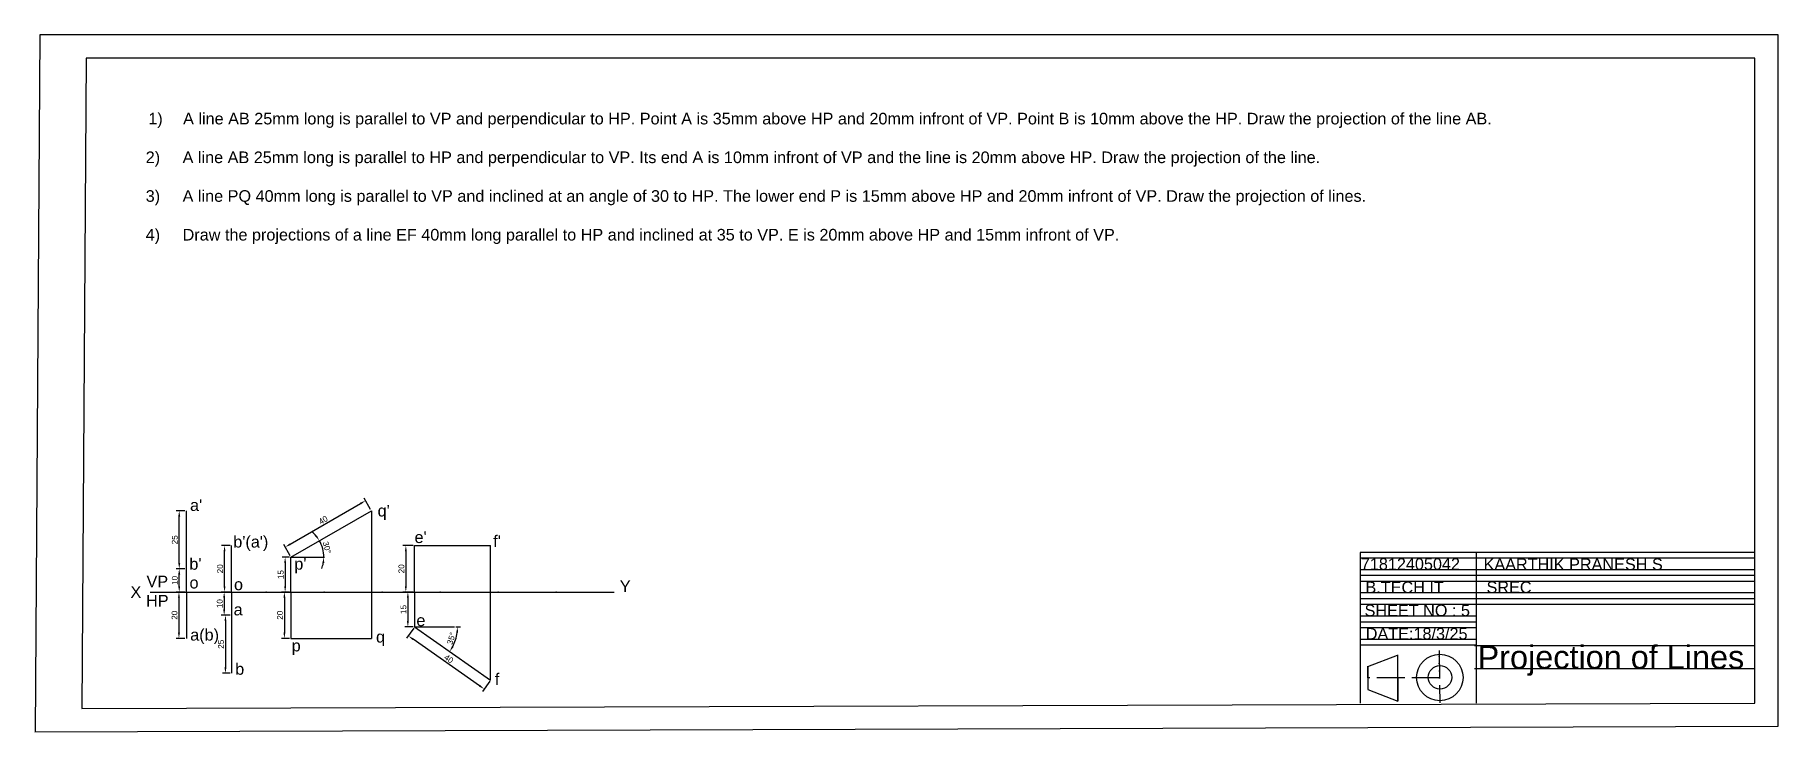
# Model space of a CAD drawing. Header units: millimetres. Extents: x 0 to 751, y 0 to 300.
import ezdxf

# ---------------------------------------------------------------- set-up
doc = ezdxf.new("R2010")
doc.units = ezdxf.units.MM
doc.linetypes.add('ACAD_ISO02W100', pattern=[15, 12, -3])
doc.linetypes.add('ACAD_ISO07W100', pattern=[3, 0, -3])
doc.styles.get("Standard").update_dxf_attribs({"font": 'arial.ttf'})
doc.dimstyles.new('ISO-25', dxfattribs={"dimtxt": 2.5, "dimasz": 2.5, "dimexe": 1.25, "dimexo": 0.625, "dimtad": 1, "dimtxsty": 'Standard', "dimcen": 2.5, "dimadec": 0, "dimazin": 0, "dimtfac": 1, "dimtmove": 0, "dimatfit": 3, "dimfxl": 1, "dimarcsym": 0})

# ---------------------------------------------------------------- blocks, each defined once
blk = doc.blocks.new('*D1')
at = {"color": 0, "lineweight": -2, "transparency": 16777216}
for p, q in [((64.63, 70.19), (60.94, 70.19)), ((62.19, 62.69), (62.19, 67.69)), ((64.63, 60.19), (60.94, 60.19))]:
    blk.add_line(p, q, dxfattribs=at)
at = {"color": 0, "transparency": 16777216}
for points in [[(61.77, 67.69), (62.61, 67.69), (62.19, 70.19)], [(61.77, 62.69), (62.61, 62.69), (62.19, 60.19)]]:
    blk.add_solid(points, dxfattribs=at)
at = {"layer": 'Defpoints', "color": 0, "transparency": 16777216}
for p in [(62.19, 70.19), (65.26, 70.19), (65.26, 60.19)]:
    blk.add_point(p, dxfattribs=at)
at = {"color": 0, "transparency": 16777216, "insert": (60.29, 65.19), "char_height": 2.5, "attachment_point": 5, "rotation": 90}
blk.add_mtext('10', dxfattribs=at)
blk = doc.blocks.new('*D2')
at = {"color": 0, "lineweight": -2, "transparency": 16777216}
for p, q in [((64.63, 95.19), (60.94, 95.19)), ((62.19, 72.69), (62.19, 92.69)), ((64.63, 70.19), (60.94, 70.19))]:
    blk.add_line(p, q, dxfattribs=at)
at = {"color": 0, "transparency": 16777216}
for points in [[(61.77, 92.69), (62.61, 92.69), (62.19, 95.19)], [(61.77, 72.69), (62.61, 72.69), (62.19, 70.19)]]:
    blk.add_solid(points, dxfattribs=at)
at = {"layer": 'Defpoints', "color": 0, "transparency": 16777216}
for p in [(62.19, 95.19), (65.26, 95.19), (65.26, 70.19)]:
    blk.add_point(p, dxfattribs=at)
at = {"color": 0, "transparency": 16777216, "insert": (60.29, 82.69), "char_height": 2.5, "attachment_point": 5, "rotation": 90}
blk.add_mtext('25', dxfattribs=at)
blk = doc.blocks.new('*D3')
at = {"color": 0, "lineweight": -2, "transparency": 16777216}
for p, q in [((64.63, 60.19), (60.82, 60.19)), ((62.07, 57.69), (62.07, 42.69)), ((64.63, 40.19), (60.82, 40.19))]:
    blk.add_line(p, q, dxfattribs=at)
at = {"color": 0, "transparency": 16777216}
for points in [[(61.65, 57.69), (62.49, 57.69), (62.07, 60.19)], [(61.65, 42.69), (62.49, 42.69), (62.07, 40.19)]]:
    blk.add_solid(points, dxfattribs=at)
at = {"layer": 'Defpoints', "color": 0, "transparency": 16777216}
for p in [(65.26, 60.19), (62.07, 40.19), (65.26, 40.19)]:
    blk.add_point(p, dxfattribs=at)
at = {"color": 0, "transparency": 16777216, "insert": (60.17, 50.19), "char_height": 2.5, "attachment_point": 5, "rotation": 90}
blk.add_mtext('20', dxfattribs=at)
blk = doc.blocks.new('*D4')
at = {"color": 0, "lineweight": -2, "transparency": 16777216}
for p, q in [((84.09, 60.19), (80.31, 60.19)), ((81.56, 57.69), (81.56, 52.69)), ((84.09, 50.19), (80.31, 50.19))]:
    blk.add_line(p, q, dxfattribs=at)
at = {"color": 0, "transparency": 16777216}
for points in [[(81.15, 57.69), (81.98, 57.69), (81.56, 60.19)], [(81.15, 52.69), (81.98, 52.69), (81.56, 50.19)]]:
    blk.add_solid(points, dxfattribs=at)
at = {"layer": 'Defpoints', "color": 0, "transparency": 16777216}
for p in [(84.72, 60.19), (81.56, 50.19), (84.72, 50.19)]:
    blk.add_point(p, dxfattribs=at)
at = {"color": 0, "transparency": 16777216, "insert": (79.66, 55.19), "char_height": 2.5, "attachment_point": 5, "rotation": 90}
blk.add_mtext('10', dxfattribs=at)
blk = doc.blocks.new('*D5')
at = {"color": 0, "lineweight": -2, "transparency": 16777216}
for p, q in [((84.09, 80.19), (80.48, 80.19)), ((81.73, 62.69), (81.73, 77.69)), ((84.09, 60.19), (80.48, 60.19))]:
    blk.add_line(p, q, dxfattribs=at)
at = {"color": 0, "transparency": 16777216}
for points in [[(81.31, 77.69), (82.15, 77.69), (81.73, 80.19)], [(81.31, 62.69), (82.15, 62.69), (81.73, 60.19)]]:
    blk.add_solid(points, dxfattribs=at)
at = {"layer": 'Defpoints', "color": 0, "transparency": 16777216}
for p in [(81.73, 80.19), (84.72, 80.19), (84.72, 60.19)]:
    blk.add_point(p, dxfattribs=at)
at = {"color": 0, "transparency": 16777216, "insert": (79.83, 70.19), "char_height": 2.5, "attachment_point": 5, "rotation": 90}
blk.add_mtext('20', dxfattribs=at)
blk = doc.blocks.new('*D6')
at = {"color": 0, "lineweight": -2, "transparency": 16777216}
for p, q in [((84.09, 50.19), (80.87, 50.19)), ((82.12, 47.69), (82.12, 27.69)), ((84.09, 25.19), (80.87, 25.19))]:
    blk.add_line(p, q, dxfattribs=at)
at = {"color": 0, "transparency": 16777216}
for points in [[(81.7, 47.69), (82.53, 47.69), (82.12, 50.19)], [(81.7, 27.69), (82.53, 27.69), (82.12, 25.19)]]:
    blk.add_solid(points, dxfattribs=at)
at = {"layer": 'Defpoints', "color": 0, "transparency": 16777216}
for p in [(84.72, 50.19), (82.12, 25.19), (84.72, 25.19)]:
    blk.add_point(p, dxfattribs=at)
at = {"color": 0, "transparency": 16777216, "insert": (80.21, 37.69), "char_height": 2.5, "attachment_point": 5, "rotation": 90}
blk.add_mtext('25', dxfattribs=at)
blk = doc.blocks.new('*D7')
at = {"color": 0, "lineweight": -2, "transparency": 16777216}
for p, q in [((109.73, 75.19), (106.59, 75.19)), ((107.84, 72.69), (107.84, 62.69)), ((109.73, 60.19), (106.59, 60.19))]:
    blk.add_line(p, q, dxfattribs=at)
at = {"color": 0, "transparency": 16777216}
for points in [[(107.43, 72.69), (108.26, 72.69), (107.84, 75.19)], [(107.43, 62.69), (108.26, 62.69), (107.84, 60.19)]]:
    blk.add_solid(points, dxfattribs=at)
at = {"layer": 'Defpoints', "color": 0, "transparency": 16777216}
for p in [(110.35, 75.19), (107.84, 60.19), (110.35, 60.19)]:
    blk.add_point(p, dxfattribs=at)
at = {"color": 0, "transparency": 16777216, "insert": (105.94, 67.69), "char_height": 2.5, "attachment_point": 5, "rotation": 90}
blk.add_mtext('15', dxfattribs=at)
blk = doc.blocks.new('*D8')
at = {"color": 0, "lineweight": -2, "transparency": 16777216}
for p, q in [((109.73, 60.19), (106.27, 60.19)), ((107.52, 57.69), (107.52, 42.69)), ((109.73, 40.19), (106.27, 40.19))]:
    blk.add_line(p, q, dxfattribs=at)
at = {"color": 0, "transparency": 16777216}
for points in [[(107.1, 57.69), (107.93, 57.69), (107.52, 60.19)], [(107.1, 42.69), (107.93, 42.69), (107.52, 40.19)]]:
    blk.add_solid(points, dxfattribs=at)
at = {"layer": 'Defpoints', "color": 0, "transparency": 16777216}
for p in [(110.35, 60.19), (107.52, 40.19), (110.35, 40.19)]:
    blk.add_point(p, dxfattribs=at)
at = {"color": 0, "transparency": 16777216, "insert": (105.62, 50.19), "char_height": 2.5, "attachment_point": 5, "rotation": 90}
blk.add_mtext('20', dxfattribs=at)
blk = doc.blocks.new('*D9')
at = {"color": 0, "lineweight": -2, "transparency": 16777216}
for p, q in [((110.01, 80.78), (140.32, 98.28)), ((144.68, 95.73), (141.86, 100.62)), ((110.04, 75.73), (107.22, 80.62))]:
    blk.add_line(p, q, dxfattribs=at)
at = {"color": 0, "transparency": 16777216}
for points in [[(140.11, 98.65), (140.53, 97.92), (142.49, 99.53)], [(109.8, 81.15), (110.22, 80.42), (107.85, 79.53)]]:
    blk.add_solid(points, dxfattribs=at)
at = {"layer": 'Defpoints', "color": 0, "transparency": 16777216}
for p in [(142.49, 99.53), (144.99, 95.19), (110.35, 75.19)]:
    blk.add_point(p, dxfattribs=at)
at = {"color": 0, "transparency": 16777216, "insert": (124.22, 91.18), "char_height": 2.5, "attachment_point": 5, "rotation": 30}
blk.add_mtext('40', dxfattribs=at)
blk = doc.blocks.new('*D10')
at = {"color": 0, "lineweight": -2, "transparency": 16777216}
for start, end in [(40.12942, 50.25884), (0, 30), (339.74116, 349.87058)]:
    blk.add_arc((110.35, 75.19), 14.16, start, end, dxfattribs=at)
at = {"color": 0, "transparency": 16777216}
for points in [[(121.52, 84.56), (120.84, 84.08), (122.61, 82.27)], [(123.88, 72.74), (124.71, 72.67), (124.51, 75.19)]]:
    blk.add_solid(points, dxfattribs=at)
at = {"layer": 'Defpoints', "color": 0, "transparency": 16777216}
for p in [(144.99, 95.19), (110.35, 75.19), (110.35, 75.19), (124.3, 77.65), (124.85, 75.19)]:
    blk.add_point(p, dxfattribs=at)
at = {"color": 0, "transparency": 16777216, "insert": (125.87, 79.35), "char_height": 2.5, "attachment_point": 5, "rotation": 285}
blk.add_mtext('30°', dxfattribs=at)
blk = doc.blocks.new('*D11')
at = {"color": 0, "lineweight": -2, "transparency": 16777216}
blk.add_line((181.42, 45.19), (183.39, 45.19), dxfattribs=at)
blk.add_arc((163.62, 45.19), 18.52, 332.7384, 352.2616, dxfattribs=at)
at = {"color": 0, "transparency": 16777216}
for points in [[(181.56, 42.72), (182.39, 42.66), (182.14, 45.19)], [(180.44, 36.49), (179.73, 36.92), (178.79, 34.56)]]:
    blk.add_solid(points, dxfattribs=at)
at = {"layer": 'Defpoints', "color": 0, "transparency": 16777216}
for p in [(163.62, 45.19), (163.62, 45.19), (180.79, 45.19), (180.63, 37.85), (196.39, 22.24)]:
    blk.add_point(p, dxfattribs=at)
at = {"color": 0, "transparency": 16777216, "insert": (179.47, 40.19), "char_height": 2.5, "attachment_point": 5, "rotation": 72.5}
blk.add_mtext('35°', dxfattribs=at)
blk = doc.blocks.new('*D12')
at = {"color": 0, "lineweight": -2, "transparency": 16777216}
for p, q in [((162.98, 80.19), (158.62, 80.19)), ((159.87, 77.69), (159.87, 62.69)), ((162.98, 60.19), (158.62, 60.19))]:
    blk.add_line(p, q, dxfattribs=at)
at = {"color": 0, "transparency": 16777216}
for points in [[(159.45, 77.69), (160.29, 77.69), (159.87, 80.19)], [(159.45, 62.69), (160.29, 62.69), (159.87, 60.19)]]:
    blk.add_solid(points, dxfattribs=at)
at = {"layer": 'Defpoints', "color": 0, "transparency": 16777216}
for p in [(163.6, 80.19), (159.87, 60.19), (163.6, 60.19)]:
    blk.add_point(p, dxfattribs=at)
at = {"color": 0, "transparency": 16777216, "insert": (157.97, 70.19), "char_height": 2.5, "attachment_point": 5, "rotation": 90}
blk.add_mtext('20', dxfattribs=at)
blk = doc.blocks.new('*D13')
at = {"color": 0, "lineweight": -2, "transparency": 16777216}
for p, q in [((162.98, 60.19), (159.5, 60.19)), ((160.75, 57.69), (160.75, 47.69)), ((162.98, 45.19), (159.5, 45.19))]:
    blk.add_line(p, q, dxfattribs=at)
at = {"color": 0, "transparency": 16777216}
for points in [[(160.33, 57.69), (161.16, 57.69), (160.75, 60.19)], [(160.33, 47.69), (161.16, 47.69), (160.75, 45.19)]]:
    blk.add_solid(points, dxfattribs=at)
at = {"layer": 'Defpoints', "color": 0, "transparency": 16777216}
for p in [(163.6, 60.19), (160.75, 45.19), (163.6, 45.19)]:
    blk.add_point(p, dxfattribs=at)
at = {"color": 0, "transparency": 16777216, "insert": (158.84, 52.69), "char_height": 2.5, "attachment_point": 5, "rotation": 90}
blk.add_mtext('15', dxfattribs=at)
blk = doc.blocks.new('*D14')
at = {"color": 0, "lineweight": -2, "transparency": 16777216}
for p, q in [((163.26, 44.68), (160.2, 40.3)), ((191.63, 19.82), (162.96, 39.89)), ((196.03, 21.73), (192.96, 17.36))]:
    blk.add_line(p, q, dxfattribs=at)
at = {"color": 0, "transparency": 16777216}
for points in [[(163.2, 40.23), (162.72, 39.55), (160.91, 41.32)], [(191.87, 20.16), (191.39, 19.47), (193.68, 18.38)]]:
    blk.add_solid(points, dxfattribs=at)
at = {"layer": 'Defpoints', "color": 0, "transparency": 16777216}
for p in [(163.62, 45.19), (160.91, 41.32), (196.39, 22.24)]:
    blk.add_point(p, dxfattribs=at)
at = {"color": 0, "transparency": 16777216, "insert": (178.39, 31.41), "char_height": 2.5, "attachment_point": 5, "rotation": 325}
blk.add_mtext('40', dxfattribs=at)

msp = doc.modelspace()

# ---------------------------------------------------------------- linework, layer by layer
for p, q in [((2.12, 300.15), (0.103, -0.011)), ((751.35, 300.15), (2.12, 300.15)), ((751.35, 2.4), (751.35, 300.15)), ((22.053, 290.15), (20.172, 10.064)), ((741.35, 290.15), (22.053, 290.15)), ((741.35, 12.368), (741.35, 290.15)), ((65.259, 60.192), (65.259, 95.192)), ((110.353, 75.192), (144.994, 95.192)), ((144.994, 95.192), (144.994, 40.192)), ((84.716, 60.192), (84.716, 80.192)), ((110.353, 60.192), (110.353, 75.192)), ((110.353, 75.192), (112.502, 75.192)), ((110.353, 75.192), (124.85, 75.192)), ((163.602, 60.192), (163.602, 80.192)), ((163.602, 80.192), (196.385, 80.192)), ((196.385, 22.244), (196.385, 80.192)), ((741.238, 77.271), (571.238, 77.271)), ((571.238, 77.271), (571.238, 12.271)), ((621.238, 77.271), (621.238, 12.271)), ((741.238, 12.271), (741.238, 77.271)), ((65.259, 60.192), (65.259, 70.192)), ((741.238, 74.771), (571.238, 74.771)), ((741.238, 69.771), (571.238, 69.771)), ((49.717, 60.192), (73.392, 60.192)), ((65.259, 60.192), (65.259, 40.192)), ((73.392, 60.192), (74.722, 60.192)), ((74.722, 60.192), (249.722, 60.192)), ((84.716, 60.192), (84.716, 25.192)), ((84.716, 60.192), (84.716, 50.192)), ((110.353, 60.192), (110.353, 40.192)), ((163.602, 60.192), (163.602, 45.192)), ((741.238, 67.271), (571.238, 67.271)), ((741.238, 64.771), (571.238, 64.771)), ((741.238, 59.771), (571.238, 59.771)), ((741.238, 57.271), (571.238, 57.271)), ((741.238, 57.271), (571.238, 57.271)), ((741.238, 57.271), (571.238, 57.271)), ((741.238, 54.771), (571.238, 54.771)), ((163.619, 45.187), (196.385, 22.244)), ((163.619, 45.187), (180.793, 45.187)), ((621.238, 49.771), (571.238, 49.771)), ((621.238, 47.271), (571.238, 47.271)), ((110.353, 40.192), (144.994, 40.192)), ((621.238, 44.771), (571.238, 44.771)), ((621.238, 39.771), (571.238, 39.771)), ((621.238, 37.271), (571.238, 37.271)), ((574.432, 28.106), (587.355, 33.066)), ((587.377, 23.198), (587.377, 33.198)), ((620.459, 37.184), (741.141, 37.184)), ((574.448, 23.193), (574.448, 28.193)), ((574.448, 28.193), (574.448, 23.194)), ((574.448, 23.194), (574.448, 18.194)), ((587.377, 13.194), (587.377, 23.206)), ((587.377, 23.194), (587.377, 13.194)), ((620.459, 27.184), (741.141, 27.184)), ((574.445, 18.213), (587.377, 13.194)), ((-0.032, 10), (0.171, 10.001)), ((20.172, 10.064), (741.35, 12.368)), ((0, 0), (751.35, 2.4)), ((0.103, -0.011), (0, 0)), ((20.104, 0.064), (20.103, -0.145))]:
    msp.add_line(p, q)
at = {"linetype": 'ACAD_ISO07W100'}
for p, q in [((605.399, 23.191), (605.188, 33.189)), ((605.197, 33.053), (605.197, 35.053))]:
    msp.add_line(p, q, dxfattribs=at)
at = {"linetype": 'ACAD_ISO02W100'}
for p, q in [((605.197, 35.053), (605.55, 12.452)), ((605.408, 23.194), (574.446, 23.194))]:
    msp.add_line(p, q, dxfattribs=at)
for centre, radius in [((605.532, 23.379), 10), ((605.593, 23.44), 5.058)]:
    msp.add_circle(centre, radius)
for p in [(99.722, 60.192), (124.722, 60.192), (149.722, 60.192), (174.722, 60.192), (199.722, 60.192), (224.722, 60.192)]:
    msp.add_point(p)

# ---------------------------------------------------------------- texts
for s, height, p in [("a'", 5, (66.849, 95.114)), ("q'", 5, (147.704, 92.718)), ("b'(a')", 5, (85.498, 79.35)), ("e'", 5, (163.622, 81.293)), ("f'", 5, (197.542, 79.599)), ("b'", 5, (66.552, 69.793)), ("p'", 5, (111.799, 69.82)), ('71812405042', 5, (571.489, 69.755)), ('KAARTHIK PRANESH S', 5, (624.387, 69.66)), ('X', 5, (41.179, 57.683)), ('VP', 5, (48.104, 62.236)), ('o', 5, (66.627, 61.73)), ('o', 5, (85.797, 60.989)), ('Y', 5, (252.084, 60.171)), ('B.TECH IT', 5, (573.484, 59.702)), ('SREC', 5, (625.674, 59.757)), ('HP', 5, (47.905, 53.947)), ('a', 5, (85.638, 50.137)), ('SHEET NO : 5', 5, (573.114, 49.751)), ('e', 5, (164.428, 45.488)), ('a(b)', 5, (66.924, 39.279)), ('p', 5, (110.657, 34.615)), ('q', 5, (147.011, 38.419)), ('DATE:18/3/25', 5, (573.608, 39.745)), ('Projection of Lines', 10, (621.824, 27.14)), ('b', 5, (86.324, 24.561)), ('f', 5, (198.246, 20.167))]:
    msp.add_text(s, height=height).set_placement(p)
at = {"insert": (43.861, 266.599), "char_height": 5, "attachment_point": 1}
msp.add_mtext_dynamic_manual_height_columns('\\pxi-3,l4,t4;1)^IA line AB 25mm long is parallel to VP and perpendicular to HP. Point A is 35mm above HP and 20mm infront of VP. Point B is 10mm above the HP. Draw the projection of the line AB.\\P\\pi0,l0,tz;\\P  2)     A line AB 25mm long is parallel to HP and perpendicular to VP. Its end A is 10mm infront of VP and the line is 20mm above HP. Draw the projection of the line.\\P  \\P  3)     A line PQ 40mm long is parallel to VP and inclined at an angle of 30 to HP. The lower end P is 15mm above HP and 20mm infront of VP. Draw the projection of lines. \\P\\P  4)     Draw the projections of a line EF 40mm long parallel to HP and inclined at 35 to VP. E is 20mm above HP and 15mm infront of VP.\\P ', width=674.48604, gutter_width=25, heights=[0], dxfattribs=at)

# ---------------------------------------------------------------- dimensions: what is measured, and where the dimension line sits
for p1, p2, distance, picture, middle in [((110.353, 75.192), (144.994, 95.192), 5.015, '*D9', (124.215, 91.182)), ((196.385, 22.244), (163.619, 45.187), 4.715, '*D14', (178.388, 31.41))]:
    dim = msp.add_aligned_dim(p1=p1, p2=p2, distance=distance, dimstyle='ISO-25')
    dim.commit()
    dim.dimension.update_dxf_attribs({"geometry": picture, "text_midpoint": middle})
for base, p1, p2, picture, middle in [((62.189, 95.192), (65.259, 70.192), (65.259, 95.192), '*D2', (60.287, 82.692)), ((81.73, 80.192), (84.716, 60.192), (84.716, 80.192), '*D5', (79.829, 70.192)), ((107.842, 60.192), (110.353, 75.192), (110.353, 60.192), '*D7', (105.94, 67.692)), ((159.87, 60.192), (163.602, 80.192), (163.602, 60.192), '*D12', (157.969, 70.192)), ((62.189, 70.192), (65.259, 60.192), (65.259, 70.192), '*D1', (60.287, 65.192)), ((62.071, 40.192), (65.259, 60.192), (65.259, 40.192), '*D3', (60.17, 50.192)), ((81.564, 50.192), (84.716, 60.192), (84.716, 50.192), '*D4', (79.663, 55.192)), ((107.517, 40.192), (110.353, 60.192), (110.353, 40.192), '*D8', (105.616, 50.192)), ((160.745, 45.192), (163.602, 60.192), (163.602, 45.192), '*D13', (158.844, 52.692)), ((82.116, 25.192), (84.716, 50.192), (84.716, 25.192), '*D6', (80.215, 37.692))]:
    dim = msp.add_linear_dim(base=base, p1=p1, p2=p2, angle=90, dimstyle='ISO-25')
    dim.commit()
    dim.dimension.update_dxf_attribs({"geometry": picture, "text_midpoint": middle})
for base, line1, line2, picture, middle in [((124.297, 77.651), ((110.353, 75.192), (124.85, 75.192)), ((110.353, 75.192), (144.994, 95.192)), '*D10', (125.867, 79.349)), ((180.628, 37.85), ((163.619, 45.187), (196.385, 22.244)), ((163.619, 45.187), (180.793, 45.187)), '*D11', (179.472, 40.189))]:
    dim = msp.add_angular_dim_2l(base=base, line1=line1, line2=line2, dimstyle='ISO-25')
    dim.commit()
    dim.dimension.update_dxf_attribs({"geometry": picture, "text_midpoint": middle})

doc.saveas('drawing.dxf')
